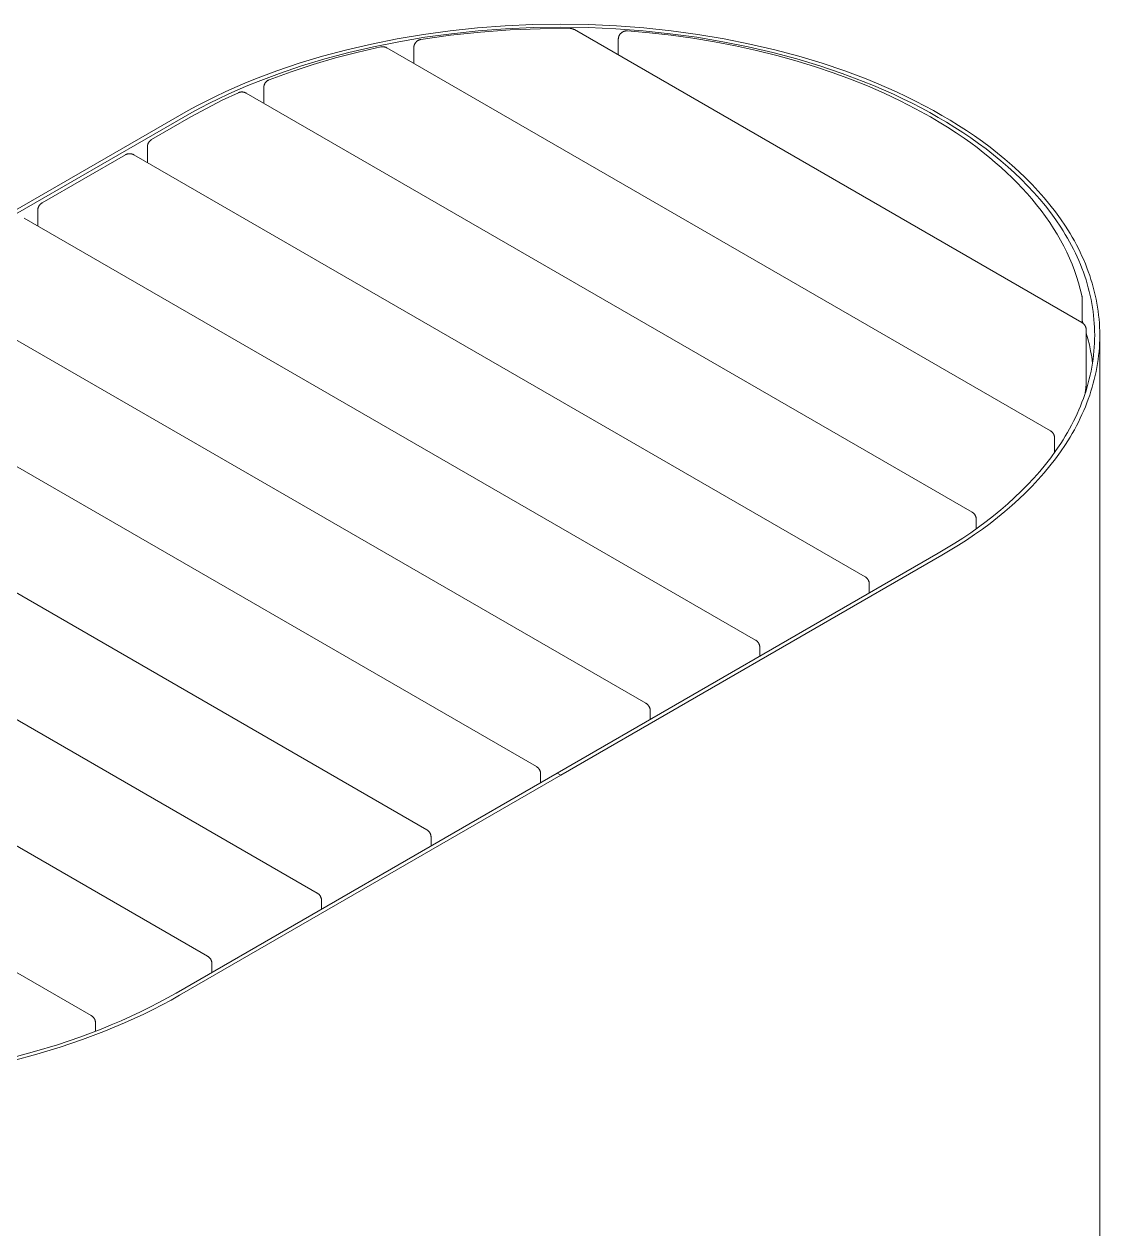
# Model space of a CAD drawing. Header units: millimetres. Extents: x -31 to 4670, y 115 to 3153.
# Drawn here: x 4032 to 4670, y 2278 to 2997 of the extents above; entities that cross this region are included whole.
import ezdxf

# ---------------------------------------------------------------- set-up
doc = ezdxf.new("R2010")
doc.units = ezdxf.units.MM
doc.layers.add('ZANO_R', color=7, linetype='Continuous', lineweight=0)

msp = doc.modelspace()

# ---------------------------------------------------------------- linework, layer by layer
at = {"layer": 'ZANO_R'}
for p, q in [((4284.68, 2993.37), (4268.78, 2991.2)), ((4300.85, 2995.07), (4284.68, 2993.37)), ((4285.3, 2991.67), (4301.31, 2993.36)), ((4317.21, 2996.3), (4300.85, 2995.07)), ((4301.31, 2993.36), (4317.52, 2994.58)), ((4302.55, 2992.65), (4320.31, 2993.95)), ((4333.7, 2997.04), (4317.21, 2996.3)), ((4317.52, 2994.58), (4333.85, 2995.31)), ((4320.31, 2993.95), (4338.1, 2994.65)), ((4350.25, 2997.29), (4333.7, 2997.04)), ((4333.85, 2995.31), (4350.25, 2995.56)), ((4338.1, 2994.65), (4355.9, 2994.75)), ((4366.81, 2997.04), (4350.25, 2997.29)), ((4350.25, 2995.56), (4366.66, 2995.31)), ((4355.9, 2994.75), (4356.07, 2994.75)), ((4356.07, 2994.75), (4356.24, 2994.74)), ((4356.24, 2994.74), (4356.41, 2994.72)), ((4356.41, 2994.72), (4356.58, 2994.7)), ((4356.58, 2994.7), (4356.75, 2994.67)), ((4356.75, 2994.67), (4356.92, 2994.64)), ((4356.92, 2994.64), (4357.08, 2994.6)), ((4357.08, 2994.6), (4357.25, 2994.55)), ((4357.25, 2994.55), (4357.41, 2994.5)), ((4357.41, 2994.5), (4357.57, 2994.45)), ((4357.57, 2994.45), (4357.73, 2994.38)), ((4357.73, 2994.38), (4357.89, 2994.32)), ((4357.89, 2994.32), (4358.05, 2994.24)), ((4358.05, 2994.24), (4358.2, 2994.17)), ((4358.2, 2994.17), (4358.35, 2994.08)), ((4358.35, 2994.08), (4659.7, 2820.09)), ((4366.66, 2995.31), (4382.99, 2994.58)), ((4383.3, 2996.3), (4366.81, 2997.04)), ((4382.99, 2994.58), (4399.2, 2993.36)), ((4399.66, 2995.07), (4383.3, 2996.3)), ((4399.2, 2993.36), (4415.21, 2991.67)), ((4415.83, 2993.37), (4399.66, 2995.07)), ((4431.73, 2991.2), (4415.83, 2993.37)), ((4253.19, 2988.58), (4237.96, 2985.54)), ((4239.02, 2983.92), (4254.1, 2986.93)), ((4268.78, 2991.2), (4253.19, 2988.58)), ((4254.1, 2986.93), (4269.54, 2989.52)), ((4263.92, 2986.16), (4264.02, 2986.3)), ((4264.02, 2986.3), (4264.12, 2986.43)), ((4264.12, 2986.43), (4264.23, 2986.56)), ((4264.23, 2986.56), (4264.34, 2986.69)), ((4264.34, 2986.69), (4264.45, 2986.81)), ((4264.45, 2986.81), (4264.58, 2986.93)), ((4264.58, 2986.93), (4264.7, 2987.04)), ((4264.7, 2987.04), (4264.83, 2987.15)), ((4264.83, 2987.15), (4264.96, 2987.26)), ((4264.96, 2987.26), (4265.09, 2987.36)), ((4265.09, 2987.36), (4265.23, 2987.46)), ((4265.23, 2987.46), (4265.38, 2987.55)), ((4265.38, 2987.55), (4265.52, 2987.64)), ((4265.52, 2987.64), (4265.66, 2987.72)), ((4265.66, 2987.72), (4265.81, 2987.79)), ((4265.81, 2987.79), (4265.96, 2987.86)), ((4265.96, 2987.86), (4266.11, 2987.93)), ((4266.11, 2987.93), (4266.27, 2987.99)), ((4266.27, 2987.99), (4266.42, 2988.04)), ((4266.42, 2988.04), (4266.58, 2988.09)), ((4266.58, 2988.09), (4266.74, 2988.14)), ((4266.74, 2988.14), (4266.9, 2988.18)), ((4266.9, 2988.18), (4267.06, 2988.21)), ((4267.06, 2988.21), (4267.23, 2988.24)), ((4267.23, 2988.24), (4284.85, 2990.74)), ((4269.54, 2989.52), (4285.3, 2991.67)), ((4284.85, 2990.74), (4302.55, 2992.65)), ((4384.42, 2988.5), (4384.43, 2988.67)), ((4384.42, 2988.33), (4384.42, 2988.5)), ((4384.42, 2979.03), (4384.42, 2988.33)), ((4384.43, 2988.67), (4384.44, 2988.84)), ((4384.44, 2988.84), (4384.46, 2989.01)), ((4384.46, 2989.01), (4384.49, 2989.18)), ((4384.49, 2989.18), (4384.52, 2989.34)), ((4384.52, 2989.34), (4384.56, 2989.51)), ((4384.56, 2989.51), (4384.6, 2989.67)), ((4384.6, 2989.67), (4384.65, 2989.83)), ((4384.65, 2989.83), (4384.7, 2989.99)), ((4384.7, 2989.99), (4384.76, 2990.15)), ((4384.76, 2990.15), (4384.82, 2990.31)), ((4384.82, 2990.31), (4384.89, 2990.46)), ((4384.89, 2990.46), (4384.97, 2990.61)), ((4384.97, 2990.61), (4385.05, 2990.76)), ((4385.05, 2990.76), (4385.13, 2990.91)), ((4385.13, 2990.91), (4385.22, 2991.05)), ((4385.22, 2991.05), (4385.31, 2991.19)), ((4385.31, 2991.19), (4385.41, 2991.33)), ((4385.41, 2991.33), (4385.52, 2991.46)), ((4385.52, 2991.46), (4385.62, 2991.59)), ((4385.62, 2991.59), (4385.74, 2991.72)), ((4385.74, 2991.72), (4385.85, 2991.84)), ((4385.85, 2991.84), (4385.97, 2991.96)), ((4385.97, 2991.96), (4386.1, 2992.07)), ((4386.1, 2992.07), (4386.22, 2992.18)), ((4386.22, 2992.18), (4386.36, 2992.29)), ((4386.36, 2992.29), (4386.49, 2992.39)), ((4386.49, 2992.39), (4386.63, 2992.49)), ((4386.63, 2992.49), (4386.77, 2992.58)), ((4386.77, 2992.58), (4386.92, 2992.66)), ((4386.92, 2992.66), (4387.06, 2992.75)), ((4387.06, 2992.75), (4387.21, 2992.82)), ((4387.21, 2992.82), (4387.36, 2992.89)), ((4387.36, 2992.89), (4387.51, 2992.96)), ((4387.51, 2992.96), (4387.67, 2993.02)), ((4387.67, 2993.02), (4387.82, 2993.07)), ((4387.82, 2993.07), (4387.98, 2993.12)), ((4387.98, 2993.12), (4388.14, 2993.17)), ((4388.14, 2993.17), (4388.3, 2993.21)), ((4388.3, 2993.21), (4388.46, 2993.24)), ((4388.46, 2993.24), (4388.63, 2993.27)), ((4388.63, 2993.27), (4388.79, 2993.3)), ((4388.79, 2993.3), (4388.96, 2993.31)), ((4388.96, 2993.31), (4389.12, 2993.33)), ((4389.12, 2993.33), (4389.29, 2993.33)), ((4389.29, 2993.33), (4389.46, 2993.33)), ((4389.46, 2993.33), (4389.62, 2993.33)), ((4389.62, 2993.33), (4389.79, 2993.32)), ((4389.79, 2993.32), (4402.9, 2992.18)), ((4402.9, 2992.18), (4415.89, 2990.72)), ((4415.21, 2991.67), (4430.97, 2989.52)), ((4415.89, 2990.72), (4428.76, 2988.95)), ((4428.76, 2988.95), (4441.48, 2986.86)), ((4430.97, 2989.52), (4446.41, 2986.93)), ((4447.32, 2988.58), (4431.73, 2991.2)), ((4441.48, 2986.86), (4454.03, 2984.45)), ((4446.41, 2986.93), (4461.49, 2983.92)), ((4462.55, 2985.54), (4447.32, 2988.58)), ((4223.16, 2982.09), (4208.82, 2978.26)), ((4210.14, 2976.71), (4224.35, 2980.5)), ((4216.55, 2977.29), (4229.95, 2980.77)), ((4237.96, 2985.54), (4223.16, 2982.09)), ((4224.35, 2980.5), (4239.02, 2983.92)), ((4229.95, 2980.77), (4243.45, 2983.82)), ((4243.45, 2983.82), (4243.62, 2983.86)), ((4243.62, 2983.86), (4243.79, 2983.88)), ((4243.79, 2983.88), (4243.96, 2983.9)), ((4243.96, 2983.9), (4244.14, 2983.92)), ((4244.14, 2983.92), (4244.31, 2983.93)), ((4244.31, 2983.93), (4244.49, 2983.93)), ((4244.49, 2983.93), (4244.66, 2983.93)), ((4244.66, 2983.93), (4244.84, 2983.92)), ((4244.84, 2983.92), (4245.01, 2983.9)), ((4245.01, 2983.9), (4245.18, 2983.88)), ((4245.18, 2983.88), (4245.35, 2983.85)), ((4245.35, 2983.85), (4245.53, 2983.82)), ((4245.53, 2983.82), (4245.7, 2983.78)), ((4245.7, 2983.78), (4245.86, 2983.74)), ((4245.86, 2983.74), (4246.03, 2983.69)), ((4246.03, 2983.69), (4246.2, 2983.63)), ((4246.2, 2983.63), (4246.36, 2983.57)), ((4246.36, 2983.57), (4246.52, 2983.5)), ((4246.52, 2983.5), (4246.68, 2983.42)), ((4246.68, 2983.42), (4246.83, 2983.35)), ((4246.83, 2983.35), (4246.98, 2983.26)), ((4246.98, 2983.26), (4640.96, 2755.8)), ((4263.02, 2983.47), (4263.03, 2983.64)), ((4263.02, 2983.31), (4263.02, 2983.47)), ((4263.02, 2974), (4263.02, 2983.31)), ((4263.03, 2983.64), (4263.05, 2983.81)), ((4263.05, 2983.81), (4263.07, 2983.98)), ((4263.07, 2983.98), (4263.09, 2984.15)), ((4263.09, 2984.15), (4263.12, 2984.31)), ((4263.12, 2984.31), (4263.16, 2984.48)), ((4263.16, 2984.48), (4263.2, 2984.64)), ((4263.2, 2984.64), (4263.25, 2984.8)), ((4263.25, 2984.8), (4263.3, 2984.96)), ((4263.3, 2984.96), (4263.36, 2985.12)), ((4263.36, 2985.12), (4263.43, 2985.28)), ((4263.43, 2985.28), (4263.49, 2985.43)), ((4263.49, 2985.43), (4263.57, 2985.58)), ((4263.57, 2985.58), (4263.65, 2985.73)), ((4263.65, 2985.73), (4263.73, 2985.88)), ((4263.73, 2985.88), (4263.82, 2986.02)), ((4263.82, 2986.02), (4263.92, 2986.16)), ((4454.03, 2984.45), (4466.41, 2981.74)), ((4461.49, 2983.92), (4476.16, 2980.5)), ((4477.35, 2982.09), (4462.55, 2985.54)), ((4466.41, 2981.74), (4478.58, 2978.73)), ((4476.16, 2980.5), (4490.37, 2976.71)), ((4491.69, 2978.26), (4477.35, 2982.09)), ((4194.98, 2974.08), (4181.67, 2969.57)), ((4183.25, 2968.1), (4196.43, 2972.56)), ((4190.13, 2969.04), (4203.27, 2973.38)), ((4208.82, 2978.26), (4194.98, 2974.08)), ((4196.43, 2972.56), (4210.14, 2976.71)), ((4203.27, 2973.38), (4216.55, 2977.29)), ((4478.58, 2978.73), (4490.54, 2975.41)), ((4490.37, 2976.71), (4504.08, 2972.56)), ((4490.54, 2975.41), (4501.4, 2972.07)), ((4505.53, 2974.08), (4491.69, 2978.26)), ((4501.4, 2972.07), (4512, 2968.49)), ((4504.08, 2972.56), (4517.26, 2968.1)), ((4518.84, 2969.57), (4505.53, 2974.08)), ((4168.93, 2964.77), (4162.78, 2962.26)), ((4181.67, 2969.57), (4168.93, 2964.77)), ((4170.63, 2963.34), (4183.25, 2968.1)), ((4177.13, 2964.28), (4190.13, 2969.04)), ((4512, 2968.49), (4522.35, 2964.68)), ((4517.26, 2968.1), (4529.88, 2963.34)), ((4531.58, 2964.77), (4518.84, 2969.57)), ((4522.35, 2964.68), (4532.43, 2960.63)), ((4537.73, 2962.26), (4531.58, 2964.77)), ((4156.78, 2959.69), (4150.93, 2957.07)), ((4152.8, 2955.71), (4158.59, 2958.31)), ((4162.78, 2962.26), (4156.78, 2959.69)), ((4158.59, 2958.31), (4164.54, 2960.86)), ((4164.54, 2960.86), (4170.63, 2963.34)), ((4173.94, 2959.79), (4173.95, 2959.96)), ((4173.94, 2959.62), (4173.94, 2959.79)), ((4173.94, 2950.32), (4173.94, 2959.62)), ((4173.95, 2959.96), (4173.96, 2960.12)), ((4173.96, 2960.12), (4173.98, 2960.29)), ((4173.98, 2960.29), (4174.01, 2960.46)), ((4174.01, 2960.46), (4174.04, 2960.63)), ((4174.04, 2960.63), (4174.08, 2960.79)), ((4174.08, 2960.79), (4174.12, 2960.95)), ((4174.12, 2960.95), (4174.17, 2961.12)), ((4174.17, 2961.12), (4174.22, 2961.28)), ((4174.22, 2961.28), (4174.28, 2961.43)), ((4174.28, 2961.43), (4174.34, 2961.59)), ((4174.34, 2961.59), (4174.41, 2961.74)), ((4174.41, 2961.74), (4174.49, 2961.9)), ((4174.49, 2961.9), (4174.57, 2962.05)), ((4174.57, 2962.05), (4174.65, 2962.19)), ((4174.65, 2962.19), (4174.74, 2962.33)), ((4174.74, 2962.33), (4174.84, 2962.48)), ((4174.84, 2962.48), (4174.93, 2962.61)), ((4174.93, 2962.61), (4175.04, 2962.75)), ((4175.04, 2962.75), (4175.15, 2962.88)), ((4175.15, 2962.88), (4175.26, 2963)), ((4175.26, 2963), (4175.37, 2963.12)), ((4175.37, 2963.12), (4175.49, 2963.24)), ((4175.49, 2963.24), (4175.62, 2963.36)), ((4175.62, 2963.36), (4175.75, 2963.47)), ((4175.75, 2963.47), (4175.88, 2963.57)), ((4175.88, 2963.57), (4176.01, 2963.67)), ((4176.01, 2963.67), (4176.15, 2963.77)), ((4176.15, 2963.77), (4176.29, 2963.86)), ((4176.29, 2963.86), (4176.44, 2963.95)), ((4176.44, 2963.95), (4176.57, 2964.02)), ((4176.57, 2964.02), (4176.71, 2964.09)), ((4176.71, 2964.09), (4176.85, 2964.16)), ((4176.85, 2964.16), (4176.99, 2964.22)), ((4176.99, 2964.22), (4177.13, 2964.28)), ((4529.88, 2963.34), (4535.97, 2960.86)), ((4532.43, 2960.63), (4542.23, 2956.35)), ((4535.97, 2960.86), (4541.92, 2958.31)), ((4543.73, 2959.69), (4537.73, 2962.26)), ((4541.92, 2958.31), (4547.71, 2955.71)), ((4549.58, 2957.07), (4543.73, 2959.69)), ((4139.68, 2951.65), (4134.29, 2948.87)), ((4136.32, 2947.59), (4141.66, 2950.35)), ((4145.23, 2954.39), (4139.68, 2951.65)), ((4139.91, 2947.31), (4149.31, 2952.12)), ((4141.66, 2950.35), (4147.15, 2953.06)), ((4150.93, 2957.07), (4145.23, 2954.39)), ((4147.15, 2953.06), (4152.8, 2955.71)), ((4149.31, 2952.12), (4158.86, 2956.62)), ((4158.86, 2956.62), (4159.01, 2956.68)), ((4159.01, 2956.68), (4159.17, 2956.74)), ((4159.17, 2956.74), (4159.33, 2956.8)), ((4159.33, 2956.8), (4159.49, 2956.85)), ((4159.49, 2956.85), (4159.66, 2956.9)), ((4159.66, 2956.9), (4159.82, 2956.94)), ((4159.82, 2956.94), (4159.99, 2956.97)), ((4159.99, 2956.97), (4160.15, 2957)), ((4160.15, 2957), (4160.32, 2957.02)), ((4160.32, 2957.02), (4160.49, 2957.04)), ((4160.49, 2957.04), (4160.66, 2957.05)), ((4160.66, 2957.05), (4160.83, 2957.06)), ((4160.83, 2957.06), (4161, 2957.06)), ((4161, 2957.06), (4161.17, 2957.05)), ((4161.17, 2957.05), (4161.33, 2957.04)), ((4161.33, 2957.04), (4161.5, 2957.03)), ((4161.5, 2957.03), (4161.67, 2957)), ((4161.67, 2957), (4161.84, 2956.97)), ((4161.84, 2956.97), (4162, 2956.94)), ((4162, 2956.94), (4162.17, 2956.9)), ((4162.17, 2956.9), (4162.33, 2956.86)), ((4162.33, 2956.86), (4162.49, 2956.81)), ((4162.49, 2956.81), (4162.65, 2956.75)), ((4162.65, 2956.75), (4162.81, 2956.69)), ((4162.81, 2956.69), (4162.97, 2956.62)), ((4162.97, 2956.62), (4163.12, 2956.55)), ((4163.12, 2956.55), (4163.27, 2956.47)), ((4163.27, 2956.47), (4163.42, 2956.39)), ((4163.42, 2956.39), (4594.42, 2707.55)), ((4542.23, 2956.35), (4551.74, 2951.85)), ((4547.71, 2955.71), (4553.36, 2953.06)), ((4555.28, 2954.39), (4549.58, 2957.07)), ((4551.74, 2951.85), (4560.94, 2947.13)), ((4553.36, 2953.06), (4558.85, 2950.35)), ((4560.83, 2951.65), (4555.28, 2954.39)), ((4558.85, 2950.35), (4564.19, 2947.59)), ((4566.22, 2948.87), (4560.83, 2951.65)), ((4123.98, 2943.18), (3897.71, 2812.54)), ((4129.06, 2946.04), (4123.98, 2943.18)), ((4126.1, 2941.95), (4131.13, 2944.79)), ((4134.29, 2948.87), (4129.06, 2946.04)), ((4130.67, 2942.2), (4139.91, 2947.31)), ((4131.13, 2944.79), (4136.32, 2947.59)), ((4560.94, 2947.13), (4569.84, 2942.2)), ((4564.19, 2947.59), (4569.38, 2944.79)), ((4571.45, 2946.04), (4566.22, 2948.87)), ((4569.38, 2944.79), (4574.41, 2941.95)), ((4576.53, 2943.18), (4571.45, 2946.04)), ((4581.5, 2940.24), (4576.53, 2943.18)), ((4126.1, 2941.95), (3899.83, 2811.31)), ((4107.34, 2928.73), (4130.67, 2942.2)), ((4569.84, 2942.2), (4574.93, 2939.19)), ((4574.41, 2941.95), (4579.33, 2939.05)), ((4574.93, 2939.19), (4579.95, 2936.08)), ((4579.33, 2939.05), (4584.18, 2936.05)), ((4579.95, 2936.08), (4584.91, 2932.86)), ((4586.39, 2937.22), (4581.5, 2940.24)), ((4584.18, 2936.05), (4588.95, 2932.97)), ((4591.21, 2934.11), (4586.39, 2937.22)), ((4107.05, 2928.55), (4107.19, 2928.64)), ((4107.19, 2928.64), (4107.34, 2928.73)), ((4584.91, 2932.86), (4589.79, 2929.53)), ((4588.95, 2932.97), (4593.64, 2929.8)), ((4589.79, 2929.53), (4593.62, 2926.8)), ((4595.95, 2930.91), (4591.21, 2934.11)), ((4593.64, 2929.8), (4598.24, 2926.54)), ((4600.59, 2927.62), (4595.95, 2930.91)), ((4104.84, 2924.57), (4104.85, 2924.73)), ((4104.84, 2924.4), (4104.84, 2924.57)), ((4104.84, 2915.09), (4104.84, 2924.4)), ((4104.85, 2924.73), (4104.86, 2924.9)), ((4104.86, 2924.9), (4104.88, 2925.07)), ((4104.88, 2925.07), (4104.91, 2925.24)), ((4104.91, 2925.24), (4104.94, 2925.4)), ((4104.94, 2925.4), (4104.98, 2925.57)), ((4104.98, 2925.57), (4105.02, 2925.73)), ((4105.02, 2925.73), (4105.07, 2925.89)), ((4105.07, 2925.89), (4105.12, 2926.05)), ((4105.12, 2926.05), (4105.18, 2926.21)), ((4105.18, 2926.21), (4105.24, 2926.37)), ((4105.24, 2926.37), (4105.31, 2926.52)), ((4105.31, 2926.52), (4105.39, 2926.67)), ((4105.39, 2926.67), (4105.47, 2926.82)), ((4105.47, 2926.82), (4105.55, 2926.97)), ((4105.55, 2926.97), (4105.64, 2927.11)), ((4105.64, 2927.11), (4105.73, 2927.25)), ((4105.73, 2927.25), (4105.83, 2927.39)), ((4105.83, 2927.39), (4105.94, 2927.52)), ((4105.94, 2927.52), (4106.04, 2927.65)), ((4106.04, 2927.65), (4106.16, 2927.78)), ((4106.16, 2927.78), (4106.27, 2927.9)), ((4106.27, 2927.9), (4106.39, 2928.02)), ((4106.39, 2928.02), (4106.52, 2928.13)), ((4106.52, 2928.13), (4106.65, 2928.24)), ((4106.65, 2928.24), (4106.78, 2928.35)), ((4106.78, 2928.35), (4106.91, 2928.45)), ((4106.91, 2928.45), (4107.05, 2928.55)), ((4593.62, 2926.8), (4597.4, 2923.99)), ((4597.4, 2923.99), (4601.13, 2921.11)), ((4598.24, 2926.54), (4602.75, 2923.19)), ((4605.14, 2924.24), (4600.59, 2927.62)), ((4602.75, 2923.19), (4607.16, 2919.76)), ((4609.59, 2920.77), (4605.14, 2924.24)), ((4042.28, 2891.17), (4091.78, 2919.74)), ((4091.78, 2919.74), (4091.93, 2919.83)), ((4091.93, 2919.83), (4092.08, 2919.9)), ((4092.08, 2919.9), (4092.23, 2919.98)), ((4092.23, 2919.98), (4092.39, 2920.04)), ((4092.39, 2920.04), (4092.55, 2920.1)), ((4092.55, 2920.1), (4092.71, 2920.16)), ((4092.71, 2920.16), (4092.87, 2920.21)), ((4092.87, 2920.21), (4093.03, 2920.26)), ((4093.03, 2920.26), (4093.19, 2920.29)), ((4093.19, 2920.29), (4093.36, 2920.33)), ((4093.36, 2920.33), (4093.53, 2920.36)), ((4093.53, 2920.36), (4093.69, 2920.38)), ((4093.69, 2920.38), (4093.86, 2920.4)), ((4093.86, 2920.4), (4094.03, 2920.41)), ((4094.03, 2920.41), (4094.2, 2920.41)), ((4094.2, 2920.41), (4094.37, 2920.41)), ((4094.37, 2920.41), (4094.54, 2920.41)), ((4094.54, 2920.41), (4094.7, 2920.4)), ((4094.7, 2920.4), (4094.87, 2920.38)), ((4094.87, 2920.38), (4095.04, 2920.36)), ((4095.04, 2920.36), (4095.21, 2920.33)), ((4095.21, 2920.33), (4095.37, 2920.29)), ((4095.37, 2920.29), (4095.54, 2920.26)), ((4095.54, 2920.26), (4095.7, 2920.21)), ((4095.7, 2920.21), (4095.86, 2920.16)), ((4095.86, 2920.16), (4096.02, 2920.1)), ((4096.02, 2920.1), (4096.18, 2920.04)), ((4096.18, 2920.04), (4096.33, 2919.98)), ((4096.33, 2919.98), (4096.48, 2919.9)), ((4096.48, 2919.9), (4096.63, 2919.83)), ((4096.63, 2919.83), (4096.78, 2919.74)), ((4096.78, 2919.74), (4530.95, 2669.08)), ((4601.13, 2921.11), (4604.79, 2918.16)), ((4604.79, 2918.16), (4608.24, 2915.26)), ((4607.16, 2919.76), (4611.45, 2916.24)), ((4608.24, 2915.26), (4611.64, 2912.28)), ((4613.92, 2917.22), (4609.59, 2920.77)), ((4611.45, 2916.24), (4615.64, 2912.64)), ((4618.15, 2913.59), (4613.92, 2917.22)), ((4611.64, 2912.28), (4614.97, 2909.24)), ((4614.97, 2909.24), (4618.23, 2906.12)), ((4615.64, 2912.64), (4619.7, 2908.96)), ((4622.25, 2909.87), (4618.15, 2913.59)), ((4619.7, 2908.96), (4623.63, 2905.19)), ((4626.22, 2906.07), (4622.25, 2909.87)), ((4618.23, 2906.12), (4621.27, 2903.06)), ((4621.27, 2903.06), (4624.25, 2899.94)), ((4623.63, 2905.19), (4627.43, 2901.35)), ((4624.25, 2899.94), (4627.15, 2896.75)), ((4630.06, 2902.19), (4626.22, 2906.07)), ((4627.43, 2901.35), (4631.09, 2897.43)), ((4633.75, 2898.23), (4630.06, 2902.19)), ((4627.15, 2896.75), (4629.98, 2893.5)), ((4629.98, 2893.5), (4632.77, 2890.1)), ((4631.09, 2897.43), (4634.61, 2893.43)), ((4637.3, 2894.2), (4633.75, 2898.23)), ((4634.61, 2893.43), (4637.97, 2889.36)), ((4640.7, 2890.09), (4637.3, 2894.2)), ((4039.78, 2886.84), (4039.79, 2887.01)), ((4039.78, 2877.53), (4039.78, 2886.84)), ((4039.79, 2887.01), (4039.8, 2887.17)), ((4039.8, 2887.17), (4039.81, 2887.34)), ((4039.81, 2887.34), (4039.83, 2887.51)), ((4039.83, 2887.51), (4039.86, 2887.68)), ((4039.86, 2887.68), (4039.89, 2887.84)), ((4039.89, 2887.84), (4039.92, 2888.01)), ((4039.92, 2888.01), (4039.97, 2888.17)), ((4039.97, 2888.17), (4040.01, 2888.33)), ((4040.01, 2888.33), (4040.07, 2888.49)), ((4040.07, 2888.49), (4040.13, 2888.65)), ((4040.13, 2888.65), (4040.19, 2888.81)), ((4040.19, 2888.81), (4040.26, 2888.96)), ((4040.26, 2888.96), (4040.33, 2889.11)), ((4040.33, 2889.11), (4040.41, 2889.26)), ((4040.41, 2889.26), (4040.5, 2889.41)), ((4040.5, 2889.41), (4040.59, 2889.55)), ((4040.59, 2889.55), (4040.68, 2889.69)), ((4040.68, 2889.69), (4040.78, 2889.83)), ((4040.78, 2889.83), (4040.88, 2889.96)), ((4040.88, 2889.96), (4040.99, 2890.09)), ((4040.99, 2890.09), (4041.1, 2890.22)), ((4041.1, 2890.22), (4041.22, 2890.34)), ((4041.22, 2890.34), (4041.34, 2890.46)), ((4041.34, 2890.46), (4041.46, 2890.58)), ((4041.46, 2890.58), (4041.59, 2890.69)), ((4041.59, 2890.69), (4041.72, 2890.79)), ((4041.72, 2890.79), (4041.86, 2890.89)), ((4041.86, 2890.89), (4042, 2890.99)), ((4042, 2890.99), (4042.14, 2891.08)), ((4042.14, 2891.08), (4042.28, 2891.17)), ((4632.77, 2890.1), (4635.48, 2886.63)), ((4635.48, 2886.63), (4638.09, 2883.08)), ((4637.97, 2889.36), (4641.18, 2885.23)), ((4643.93, 2885.92), (4640.7, 2890.09)), ((4647, 2881.67), (4643.93, 2885.92)), ((4031.73, 2882.19), (4465.89, 2631.52)), ((4638.09, 2883.08), (4640.6, 2879.47)), ((4640.6, 2879.47), (4642.83, 2876.04)), ((4641.18, 2885.23), (4644.22, 2881.03)), ((4644.22, 2881.03), (4647.1, 2876.76)), ((4649.91, 2877.37), (4647, 2881.67)), ((4642.83, 2876.04), (4644.97, 2872.56)), ((4644.97, 2872.56), (4647.01, 2869.01)), ((4647.1, 2876.76), (4648.47, 2874.61)), ((4648.47, 2874.61), (4649.8, 2872.44)), ((4649.8, 2872.44), (4651.08, 2870.25)), ((4651.29, 2875.19), (4649.91, 2877.37)), ((4652.63, 2873), (4651.29, 2875.19)), ((4653.93, 2870.8), (4652.63, 2873)), ((4647.01, 2869.01), (4648.93, 2865.41)), ((4648.93, 2865.41), (4650.68, 2861.88)), ((4651.08, 2870.25), (4652.32, 2868.05)), ((4652.32, 2868.05), (4653.51, 2865.84)), ((4653.51, 2865.84), (4654.66, 2863.62)), ((4655.18, 2868.58), (4653.93, 2870.8)), ((4656.38, 2866.35), (4655.18, 2868.58)), ((4657.54, 2864.1), (4656.38, 2866.35)), ((4658.65, 2861.85), (4657.54, 2864.1)), ((4650.68, 2861.88), (4652.33, 2858.31)), ((4652.33, 2858.31), (4653.86, 2854.69)), ((4654.66, 2863.62), (4655.76, 2861.38)), ((4655.76, 2861.38), (4656.81, 2859.14)), ((4656.81, 2859.14), (4657.81, 2856.88)), ((4657.81, 2856.88), (4658.77, 2854.61)), ((4659.71, 2859.58), (4658.65, 2861.85)), ((4660.72, 2857.3), (4659.71, 2859.58)), ((4661.69, 2855.01), (4660.72, 2857.3)), ((4653.86, 2854.69), (4655.27, 2851.02)), ((4655.27, 2851.02), (4656.54, 2847.38)), ((4658.77, 2854.61), (4659.67, 2852.33)), ((4659.67, 2852.33), (4660.53, 2850.04)), ((4660.53, 2850.04), (4661.34, 2847.74)), ((4662.6, 2852.7), (4661.69, 2855.01)), ((4663.46, 2850.39), (4662.6, 2852.7)), ((4664.28, 2848.07), (4663.46, 2850.39)), ((3966.67, 2844.63), (4400.84, 2593.96)), ((4656.54, 2847.38), (4657.7, 2843.7)), ((4657.7, 2843.7), (4658.72, 2839.98)), ((4661.34, 2847.74), (4662.09, 2845.43)), ((4662.09, 2845.43), (4662.8, 2843.12)), ((4662.8, 2843.12), (4663.45, 2840.79)), ((4665.04, 2845.74), (4664.28, 2848.07)), ((4665.76, 2843.41), (4665.04, 2845.74)), ((4666.42, 2841.06), (4665.76, 2843.41)), ((4658.72, 2839.98), (4659.63, 2836.23)), ((4659.63, 2836.23), (4659.66, 2836.08)), ((4659.66, 2836.08), (4659.69, 2835.93)), ((4659.69, 2835.93), (4659.71, 2835.77)), ((4659.71, 2835.77), (4659.72, 2835.62)), ((4659.72, 2835.62), (4659.74, 2835.46)), ((4659.74, 2835.46), (4659.74, 2835.3)), ((4659.74, 2835.3), (4659.75, 2835.15)), ((4659.75, 2835.15), (4659.75, 2820.07)), ((4663.45, 2840.79), (4664.06, 2838.46)), ((4664.06, 2838.46), (4664.61, 2836.13)), ((4664.61, 2836.13), (4665.11, 2833.79)), ((4667.03, 2838.71), (4666.42, 2841.06)), ((4667.59, 2836.35), (4667.03, 2838.71)), ((4668.09, 2833.99), (4667.59, 2836.35)), ((4665.11, 2833.79), (4665.56, 2831.44)), ((4665.56, 2831.44), (4665.96, 2829.09)), ((4665.96, 2829.09), (4666.3, 2826.73)), ((4668.54, 2831.62), (4668.09, 2833.99)), ((4668.94, 2829.24), (4668.54, 2831.62)), ((4669.29, 2826.86), (4668.94, 2829.24)), ((4659.75, 2821.38), (4660.38, 2819.62)), ((4666.3, 2826.73), (4666.59, 2824.37)), ((4666.59, 2824.37), (4666.83, 2822.01)), ((4666.83, 2822.01), (4667.02, 2819.64)), ((4669.59, 2824.48), (4669.29, 2826.86)), ((4669.83, 2822.1), (4669.59, 2824.48)), ((4670.01, 2819.71), (4669.83, 2822.1)), ((4659.7, 2820.09), (4659.85, 2820.01)), ((4659.85, 2820.01), (4659.99, 2819.92)), ((4659.99, 2819.92), (4660.13, 2819.82)), ((4660.13, 2819.82), (4660.27, 2819.72)), ((4660.27, 2819.72), (4660.4, 2819.61)), ((4660.4, 2819.61), (4660.53, 2819.5)), ((4660.53, 2819.5), (4660.65, 2819.39)), ((4660.65, 2819.39), (4660.77, 2819.27)), ((4660.77, 2819.27), (4660.89, 2819.15)), ((4660.89, 2819.15), (4661, 2819.02)), ((4661, 2819.02), (4661.11, 2818.89)), ((4661.11, 2818.89), (4661.21, 2818.75)), ((4661.21, 2818.75), (4661.31, 2818.62)), ((4661.31, 2818.62), (4661.4, 2818.48)), ((4661.4, 2818.48), (4661.49, 2818.33)), ((4661.49, 2818.33), (4661.58, 2818.19)), ((4661.58, 2818.19), (4661.66, 2818.04)), ((4661.66, 2818.04), (4661.73, 2817.88)), ((4661.73, 2817.88), (4661.8, 2817.73)), ((4661.8, 2817.73), (4661.87, 2817.57)), ((4661.87, 2817.57), (4661.92, 2817.41)), ((4661.92, 2817.41), (4661.98, 2817.25)), ((4661.98, 2817.25), (4662.02, 2817.09)), ((4662.02, 2817.09), (4662.07, 2816.93)), ((4662.07, 2816.93), (4662.1, 2816.76)), ((4662.1, 2816.76), (4662.13, 2816.6)), ((4662.13, 2816.6), (4662.16, 2816.43)), ((4662.16, 2816.43), (4662.18, 2816.26)), ((4662.18, 2816.26), (4662.19, 2816.09)), ((4662.19, 2816.09), (4662.2, 2815.92)), ((4662.2, 2815.92), (4662.25, 2812.54)), ((4662.25, 2813.87), (4663.23, 2810.36)), ((4667.02, 2819.64), (4667.15, 2817.27)), ((4667.15, 2817.27), (4667.23, 2814.91)), ((4667.23, 2814.91), (4667.25, 2812.54)), ((4670.15, 2817.32), (4670.01, 2819.71)), ((4670.23, 2814.93), (4670.15, 2817.32)), ((4670.25, 2812.54), (4670.23, 2814.93)), ((3901.62, 2807.07), (4335.78, 2556.4)), ((4662.25, 2812.54), (4662.25, 2789.67)), ((4663.23, 2810.36), (4664.09, 2806.82)), ((4664.09, 2806.82), (4664.83, 2803.25)), ((4667.15, 2807.8), (4667.02, 2805.43)), ((4667.23, 2810.17), (4667.15, 2807.8)), ((4667.25, 2812.54), (4667.23, 2810.17)), ((4670.01, 2805.36), (4670.15, 2807.75)), ((4670.15, 2807.75), (4670.23, 2810.14)), ((4670.23, 2810.14), (4670.25, 2812.54)), ((4670.25, 2812.54), (4670.25, 2277.73)), ((4664.83, 2803.25), (4665.46, 2799.65)), ((4665.46, 2799.65), (4665.97, 2796.04)), ((4666.59, 2800.7), (4666.3, 2798.34)), ((4666.83, 2803.07), (4666.59, 2800.7)), ((4667.02, 2805.43), (4666.83, 2803.07)), ((4669.29, 2798.21), (4669.59, 2800.59)), ((4669.59, 2800.59), (4669.83, 2802.98)), ((4669.83, 2802.98), (4670.01, 2805.36)), ((4665.56, 2793.63), (4665.11, 2791.29)), ((4665.96, 2795.99), (4665.56, 2793.63)), ((4666.3, 2798.34), (4665.96, 2795.99)), ((4668.09, 2791.09), (4668.54, 2793.46)), ((4668.54, 2793.46), (4668.94, 2795.83)), ((4668.94, 2795.83), (4669.29, 2798.21)), ((4662.22, 2786.82), (4662.1, 2783.96)), ((4662.25, 2784.95), (4662.2, 2782.28)), ((4662.25, 2789.67), (4662.22, 2786.82)), ((4662.24, 2787.62), (4662.25, 2784.95)), ((4662.25, 2783.14), (4662.25, 2785.59)), ((4664.06, 2786.61), (4663.45, 2784.28)), ((4664.61, 2788.94), (4664.06, 2786.61)), ((4665.11, 2791.29), (4664.61, 2788.94)), ((4666.42, 2784.01), (4667.03, 2786.36)), ((4667.03, 2786.36), (4667.59, 2788.72)), ((4667.59, 2788.72), (4668.09, 2791.09)), ((4662.09, 2779.64), (4661.34, 2777.33)), ((4661.91, 2781.11), (4661.65, 2778.27)), ((4662.1, 2783.96), (4661.91, 2781.11)), ((4662.2, 2782.28), (4662.08, 2779.61)), ((4662.8, 2781.96), (4662.09, 2779.64)), ((4662.21, 2780.01), (4662.25, 2783.14)), ((4663.45, 2784.28), (4662.8, 2781.96)), ((4664.28, 2777), (4665.04, 2779.33)), ((4665.04, 2779.33), (4665.76, 2781.67)), ((4665.76, 2781.67), (4666.42, 2784.01)), ((4658.77, 2770.46), (4657.81, 2768.19)), ((4659.67, 2772.74), (4658.77, 2770.46)), ((4660.53, 2775.03), (4659.67, 2772.74)), ((4661.34, 2777.33), (4660.53, 2775.03)), ((4661.69, 2770.07), (4662.6, 2772.37)), ((4662.6, 2772.37), (4663.46, 2774.68)), ((4663.46, 2774.68), (4664.28, 2777)), ((3836.57, 2769.51), (4270.73, 2518.85)), ((4655.76, 2763.69), (4654.66, 2761.45)), ((4656.81, 2765.94), (4655.76, 2763.69)), ((4657.81, 2768.19), (4656.81, 2765.94)), ((4657.54, 2760.97), (4658.65, 2763.23)), ((4658.65, 2763.23), (4659.71, 2765.5)), ((4659.71, 2765.5), (4660.72, 2767.78)), ((4660.72, 2767.78), (4661.69, 2770.07)), ((4652.32, 2757.02), (4651.08, 2754.82)), ((4653.51, 2759.23), (4652.32, 2757.02)), ((4654.66, 2761.45), (4653.51, 2759.23)), ((4653.93, 2754.27), (4655.18, 2756.49)), ((4655.18, 2756.49), (4656.38, 2758.72)), ((4656.38, 2758.72), (4657.54, 2760.97)), ((4640.96, 2755.8), (4641.1, 2755.71)), ((4641.1, 2755.71), (4641.25, 2755.62)), ((4641.25, 2755.62), (4641.38, 2755.52)), ((4641.38, 2755.52), (4641.52, 2755.42)), ((4641.52, 2755.42), (4641.65, 2755.32)), ((4641.65, 2755.32), (4641.78, 2755.21)), ((4641.78, 2755.21), (4641.9, 2755.09)), ((4641.9, 2755.09), (4642.02, 2754.98)), ((4642.02, 2754.98), (4642.14, 2754.85)), ((4642.14, 2754.85), (4642.25, 2754.73)), ((4642.25, 2754.73), (4642.36, 2754.6)), ((4642.36, 2754.6), (4642.46, 2754.46)), ((4642.46, 2754.46), (4642.56, 2754.33)), ((4642.56, 2754.33), (4642.66, 2754.19)), ((4642.66, 2754.19), (4642.75, 2754.04)), ((4642.75, 2754.04), (4642.83, 2753.9)), ((4642.83, 2753.9), (4642.91, 2753.75)), ((4642.91, 2753.75), (4642.98, 2753.6)), ((4642.98, 2753.6), (4643.05, 2753.44)), ((4643.05, 2753.44), (4643.12, 2753.29)), ((4643.12, 2753.29), (4643.18, 2753.13)), ((4643.18, 2753.13), (4643.23, 2752.97)), ((4643.23, 2752.97), (4643.28, 2752.8)), ((4643.28, 2752.8), (4643.32, 2752.64)), ((4643.32, 2752.64), (4643.36, 2752.48)), ((4643.36, 2752.48), (4643.39, 2752.31)), ((4643.39, 2752.31), (4643.41, 2752.14)), ((4643.41, 2752.14), (4643.43, 2751.98)), ((4643.43, 2751.98), (4643.45, 2751.81)), ((4643.45, 2751.81), (4643.46, 2751.64)), ((4643.46, 2751.64), (4643.46, 2751.47)), ((4643.46, 2751.47), (4643.46, 2742.97)), ((4648.47, 2750.47), (4647.1, 2748.31)), ((4649.8, 2752.64), (4648.47, 2750.47)), ((4651.08, 2754.82), (4649.8, 2752.64)), ((4649.91, 2747.7), (4651.29, 2749.88)), ((4651.29, 2749.88), (4652.63, 2752.07)), ((4652.63, 2752.07), (4653.93, 2754.27)), ((4644.22, 2744.05), (4641.18, 2739.84)), ((4643.93, 2739.16), (4647, 2743.4)), ((4647.1, 2748.31), (4644.22, 2744.05)), ((4647, 2743.4), (4649.91, 2747.7)), ((4637.97, 2735.71), (4634.61, 2731.64)), ((4637.3, 2730.88), (4640.7, 2734.98)), ((4641.18, 2739.84), (4637.97, 2735.71)), ((4640.7, 2734.98), (4643.93, 2739.16)), ((3771.51, 2731.95), (4205.68, 2481.29)), ((4631.09, 2727.65), (4627.43, 2723.73)), ((4634.61, 2731.64), (4631.09, 2727.65)), ((4633.75, 2726.84), (4637.3, 2730.88)), ((4627.43, 2723.73), (4623.63, 2719.88)), ((4626.22, 2719.01), (4630.06, 2722.89)), ((4630.06, 2722.89), (4633.75, 2726.84)), ((4619.7, 2716.12), (4615.64, 2712.43)), ((4618.15, 2711.49), (4622.25, 2715.2)), ((4623.63, 2719.88), (4619.7, 2716.12)), ((4622.25, 2715.2), (4626.22, 2719.01)), ((4594.42, 2707.55), (4594.56, 2707.47)), ((4594.56, 2707.47), (4594.7, 2707.37)), ((4594.7, 2707.37), (4594.84, 2707.28)), ((4594.84, 2707.28), (4594.98, 2707.18)), ((4594.98, 2707.18), (4595.11, 2707.07)), ((4595.11, 2707.07), (4595.24, 2706.96)), ((4595.24, 2706.96), (4595.36, 2706.85)), ((4595.36, 2706.85), (4595.48, 2706.73)), ((4595.48, 2706.73), (4595.6, 2706.61)), ((4595.6, 2706.61), (4595.71, 2706.48)), ((4595.71, 2706.48), (4595.82, 2706.35)), ((4595.82, 2706.35), (4595.92, 2706.22)), ((4595.92, 2706.22), (4596.02, 2706.08)), ((4596.02, 2706.08), (4596.12, 2705.94)), ((4596.12, 2705.94), (4596.2, 2705.8)), ((4596.2, 2705.8), (4596.29, 2705.65)), ((4596.29, 2705.65), (4596.37, 2705.5)), ((4611.45, 2708.83), (4607.16, 2705.31)), ((4609.59, 2704.3), (4613.92, 2707.85)), ((4615.64, 2712.43), (4611.45, 2708.83)), ((4613.92, 2707.85), (4618.15, 2711.49)), ((4598.24, 2698.53), (4593.64, 2695.27)), ((4596.37, 2705.5), (4596.44, 2705.35)), ((4596.44, 2705.35), (4596.51, 2705.19)), ((4596.51, 2705.19), (4596.58, 2705.04)), ((4596.58, 2705.04), (4596.63, 2704.88)), ((4596.63, 2704.88), (4596.69, 2704.72)), ((4596.69, 2704.72), (4596.74, 2704.56)), ((4596.74, 2704.56), (4596.78, 2704.39)), ((4596.78, 2704.39), (4596.81, 2704.23)), ((4596.81, 2704.23), (4596.85, 2704.06)), ((4596.85, 2704.06), (4596.87, 2703.9)), ((4596.87, 2703.9), (4596.89, 2703.73)), ((4596.89, 2703.73), (4596.91, 2703.56)), ((4596.91, 2703.56), (4596.91, 2703.39)), ((4596.91, 2703.39), (4596.92, 2703.22)), ((4596.92, 2703.22), (4596.92, 2697.58)), ((4602.75, 2701.88), (4598.24, 2698.53)), ((4600.59, 2697.45), (4605.14, 2700.83)), ((4607.16, 2705.31), (4602.75, 2701.88)), ((4605.14, 2700.83), (4609.59, 2704.3)), ((3706.46, 2694.39), (4140.62, 2443.73)), ((4588.95, 2692.1), (4584.18, 2689.02)), ((4593.64, 2695.27), (4588.95, 2692.1)), ((4591.21, 2690.96), (4595.95, 2694.16)), ((4595.95, 2694.16), (4600.59, 2697.45)), ((4579.33, 2686.03), (4574.41, 2683.12)), ((4576.53, 2681.9), (4581.5, 2684.83)), ((4584.18, 2689.02), (4579.33, 2686.03)), ((4581.5, 2684.83), (4586.39, 2687.85)), ((4586.39, 2687.85), (4591.21, 2690.96)), ((4574.41, 2683.12), (4348.13, 2552.48)), ((4350.25, 2551.26), (4576.53, 2681.9)), ((4530.95, 2669.08), (4531.09, 2668.99)), ((4531.09, 2668.99), (4531.23, 2668.9)), ((4531.23, 2668.9), (4531.37, 2668.81)), ((4531.37, 2668.81), (4531.51, 2668.7)), ((4531.51, 2668.7), (4531.64, 2668.6)), ((4531.64, 2668.6), (4531.77, 2668.49)), ((4531.77, 2668.49), (4531.89, 2668.37)), ((4531.89, 2668.37), (4532.01, 2668.26)), ((4532.01, 2668.26), (4532.13, 2668.13)), ((4532.13, 2668.13), (4532.24, 2668.01)), ((4532.24, 2668.01), (4532.35, 2667.88)), ((4532.35, 2667.88), (4532.45, 2667.74)), ((4532.45, 2667.74), (4532.55, 2667.61)), ((4532.55, 2667.61), (4532.64, 2667.47)), ((4532.64, 2667.47), (4532.73, 2667.32)), ((4532.73, 2667.32), (4532.82, 2667.18)), ((4532.82, 2667.18), (4532.9, 2667.03)), ((4532.9, 2667.03), (4532.97, 2666.88)), ((4532.97, 2666.88), (4533.04, 2666.72)), ((4533.04, 2666.72), (4533.1, 2666.57)), ((4533.1, 2666.57), (4533.16, 2666.41)), ((4533.16, 2666.41), (4533.22, 2666.25)), ((4533.22, 2666.25), (4533.26, 2666.09)), ((4533.26, 2666.09), (4533.31, 2665.92)), ((4533.31, 2665.92), (4533.34, 2665.76)), ((4533.34, 2665.76), (4533.37, 2665.59)), ((4533.37, 2665.59), (4533.4, 2665.42)), ((4533.4, 2665.42), (4533.42, 2665.26)), ((4533.42, 2665.26), (4533.43, 2665.09)), ((4533.43, 2665.09), (4533.44, 2664.92)), ((4533.44, 2664.92), (4533.45, 2664.75)), ((4533.45, 2664.75), (4533.45, 2659.47)), ((3645.45, 2654.5), (4071.52, 2408.5)), ((4465.89, 2631.52), (4466.04, 2631.43)), ((4466.04, 2631.43), (4466.18, 2631.34)), ((4466.18, 2631.34), (4466.32, 2631.25)), ((4466.32, 2631.25), (4466.45, 2631.15)), ((4466.45, 2631.15), (4466.58, 2631.04)), ((4466.58, 2631.04), (4466.71, 2630.93)), ((4466.71, 2630.93), (4466.84, 2630.82)), ((4466.84, 2630.82), (4466.96, 2630.7)), ((4466.96, 2630.7), (4467.07, 2630.57)), ((4467.07, 2630.57), (4467.19, 2630.45)), ((4467.19, 2630.45), (4467.29, 2630.32)), ((4467.29, 2630.32), (4467.4, 2630.18)), ((4467.4, 2630.18), (4467.5, 2630.05)), ((4467.5, 2630.05), (4467.59, 2629.91)), ((4467.59, 2629.91), (4467.68, 2629.76)), ((4467.68, 2629.76), (4467.76, 2629.62)), ((4467.76, 2629.62), (4467.84, 2629.47)), ((4467.84, 2629.47), (4467.92, 2629.32)), ((4467.92, 2629.32), (4467.99, 2629.16)), ((4467.99, 2629.16), (4468.05, 2629.01)), ((4468.05, 2629.01), (4468.11, 2628.85)), ((4468.11, 2628.85), (4468.16, 2628.69)), ((4468.16, 2628.69), (4468.21, 2628.53)), ((4468.21, 2628.53), (4468.25, 2628.36)), ((4468.25, 2628.36), (4468.29, 2628.2)), ((4468.29, 2628.2), (4468.32, 2628.03)), ((4468.32, 2628.03), (4468.35, 2627.87)), ((4468.35, 2627.87), (4468.37, 2627.7)), ((4468.37, 2627.7), (4468.38, 2627.53)), ((4468.38, 2627.53), (4468.39, 2627.36)), ((4468.39, 2627.36), (4468.39, 2627.19)), ((4468.39, 2627.19), (4468.39, 2621.91)), ((4400.84, 2593.96), (4400.98, 2593.88)), ((4400.98, 2593.88), (4401.12, 2593.78)), ((4401.12, 2593.78), (4401.26, 2593.69)), ((4401.26, 2593.69), (4401.4, 2593.59)), ((4401.4, 2593.59), (4401.53, 2593.48)), ((4401.53, 2593.48), (4401.66, 2593.37)), ((4401.66, 2593.37), (4401.78, 2593.26)), ((4401.78, 2593.26), (4401.9, 2593.14)), ((4401.9, 2593.14), (4402.02, 2593.02)), ((4402.02, 2593.02), (4402.13, 2592.89)), ((4402.13, 2592.89), (4402.24, 2592.76)), ((4402.24, 2592.76), (4402.34, 2592.63)), ((4402.34, 2592.63), (4402.44, 2592.49)), ((4402.44, 2592.49), (4402.54, 2592.35)), ((4402.54, 2592.35), (4402.63, 2592.21)), ((4402.63, 2592.21), (4402.71, 2592.06)), ((4402.71, 2592.06), (4402.79, 2591.91)), ((4402.79, 2591.91), (4402.86, 2591.76)), ((4402.86, 2591.76), (4402.93, 2591.6)), ((4402.93, 2591.6), (4403, 2591.45)), ((4403, 2591.45), (4403.06, 2591.29)), ((4403.06, 2591.29), (4403.11, 2591.13)), ((4403.11, 2591.13), (4403.16, 2590.97)), ((4403.16, 2590.97), (4403.2, 2590.8)), ((4403.2, 2590.8), (4403.24, 2590.64)), ((4403.24, 2590.64), (4403.27, 2590.47)), ((4403.27, 2590.47), (4403.29, 2590.31)), ((4403.29, 2590.31), (4403.31, 2590.14)), ((4403.31, 2590.14), (4403.33, 2589.97)), ((4403.33, 2589.97), (4403.34, 2589.8)), ((4403.34, 2589.8), (4403.34, 2589.63)), ((4403.34, 2589.63), (4403.34, 2584.35)), ((4335.78, 2556.4), (4335.93, 2556.32)), ((4335.93, 2556.32), (4336.07, 2556.23)), ((4336.07, 2556.23), (4336.21, 2556.13)), ((4336.21, 2556.13), (4336.34, 2556.03)), ((4336.34, 2556.03), (4336.48, 2555.92)), ((4336.48, 2555.92), (4336.6, 2555.81)), ((4336.6, 2555.81), (4336.73, 2555.7)), ((4336.73, 2555.7), (4336.85, 2555.58)), ((4336.85, 2555.58), (4336.97, 2555.46)), ((4336.97, 2555.46), (4337.08, 2555.33)), ((4337.08, 2555.33), (4337.19, 2555.2)), ((4337.19, 2555.2), (4337.29, 2555.07)), ((4337.29, 2555.07), (4337.39, 2554.93)), ((4337.39, 2554.93), (4337.48, 2554.79)), ((4337.48, 2554.79), (4337.57, 2554.65)), ((4337.57, 2554.65), (4337.66, 2554.5)), ((4337.66, 2554.5), (4337.74, 2554.35)), ((4121.86, 2421.84), (4348.13, 2552.48)), ((4123.98, 2420.62), (4350.25, 2551.26)), ((4337.74, 2554.35), (4337.81, 2554.2)), ((4337.81, 2554.2), (4337.88, 2554.05)), ((4337.88, 2554.05), (4337.94, 2553.89)), ((4337.94, 2553.89), (4338, 2553.73)), ((4338, 2553.73), (4338.05, 2553.57)), ((4338.05, 2553.57), (4338.1, 2553.41)), ((4338.1, 2553.41), (4338.15, 2553.25)), ((4338.15, 2553.25), (4338.18, 2553.08)), ((4338.18, 2553.08), (4338.21, 2552.91)), ((4338.21, 2552.91), (4338.24, 2552.75)), ((4338.24, 2552.75), (4338.26, 2552.58)), ((4338.26, 2552.58), (4338.27, 2552.41)), ((4338.27, 2552.41), (4338.28, 2552.24)), ((4338.28, 2552.24), (4338.28, 2552.07)), ((4338.28, 2552.07), (4338.28, 2546.8)), ((4350.25, 2551.26), (4348.13, 2552.48)), ((4270.73, 2518.85), (4270.88, 2518.76)), ((4270.88, 2518.76), (4271.02, 2518.67)), ((4271.02, 2518.67), (4271.16, 2518.57)), ((4271.16, 2518.57), (4271.29, 2518.47)), ((4271.29, 2518.47), (4271.42, 2518.36)), ((4271.42, 2518.36), (4271.55, 2518.25)), ((4271.55, 2518.25), (4271.68, 2518.14)), ((4271.68, 2518.14), (4271.8, 2518.02)), ((4271.8, 2518.02), (4271.91, 2517.9)), ((4271.91, 2517.9), (4272.02, 2517.77)), ((4272.02, 2517.77), (4272.13, 2517.64)), ((4272.13, 2517.64), (4272.24, 2517.51)), ((4272.24, 2517.51), (4272.33, 2517.37)), ((4272.33, 2517.37), (4272.43, 2517.23)), ((4272.43, 2517.23), (4272.52, 2517.09)), ((4272.52, 2517.09), (4272.6, 2516.94)), ((4272.6, 2516.94), (4272.68, 2516.79)), ((4272.68, 2516.79), (4272.76, 2516.64)), ((4272.76, 2516.64), (4272.83, 2516.49)), ((4272.83, 2516.49), (4272.89, 2516.33)), ((4272.89, 2516.33), (4272.95, 2516.17)), ((4272.95, 2516.17), (4273, 2516.01)), ((4273, 2516.01), (4273.05, 2515.85)), ((4273.05, 2515.85), (4273.09, 2515.69)), ((4273.09, 2515.69), (4273.13, 2515.52)), ((4273.13, 2515.52), (4273.16, 2515.36)), ((4273.16, 2515.36), (4273.18, 2515.19)), ((4273.18, 2515.19), (4273.2, 2515.02)), ((4273.2, 2515.02), (4273.22, 2514.85)), ((4273.22, 2514.85), (4273.23, 2514.68)), ((4273.23, 2514.68), (4273.23, 2514.51)), ((4273.23, 2514.51), (4273.23, 2509.24)), ((4205.68, 2481.29), (4205.82, 2481.2)), ((4205.82, 2481.2), (4205.96, 2481.11)), ((4205.96, 2481.11), (4206.1, 2481.01)), ((4206.1, 2481.01), (4206.24, 2480.91)), ((4206.24, 2480.91), (4206.37, 2480.8)), ((4206.37, 2480.8), (4206.5, 2480.69)), ((4206.5, 2480.69), (4206.62, 2480.58)), ((4206.62, 2480.58), (4206.74, 2480.46)), ((4206.74, 2480.46), (4206.86, 2480.34)), ((4206.86, 2480.34), (4206.97, 2480.21)), ((4206.97, 2480.21), (4207.08, 2480.08)), ((4207.08, 2480.08), (4207.18, 2479.95)), ((4207.18, 2479.95), (4207.28, 2479.81)), ((4207.28, 2479.81), (4207.37, 2479.67)), ((4207.37, 2479.67), (4207.46, 2479.53)), ((4207.46, 2479.53), (4207.55, 2479.38)), ((4207.55, 2479.38), (4207.63, 2479.23)), ((4207.63, 2479.23), (4207.7, 2479.08)), ((4207.7, 2479.08), (4207.77, 2478.93)), ((4207.77, 2478.93), (4207.84, 2478.77)), ((4207.84, 2478.77), (4207.89, 2478.61)), ((4207.89, 2478.61), (4207.95, 2478.45)), ((4207.95, 2478.45), (4208, 2478.29)), ((4208, 2478.29), (4208.04, 2478.13)), ((4208.04, 2478.13), (4208.07, 2477.96)), ((4208.07, 2477.96), (4208.11, 2477.8)), ((4208.11, 2477.8), (4208.13, 2477.63)), ((4208.13, 2477.63), (4208.15, 2477.46)), ((4208.15, 2477.46), (4208.17, 2477.29)), ((4208.17, 2477.29), (4208.17, 2477.12)), ((4208.17, 2477.12), (4208.18, 2476.96)), ((4208.18, 2476.96), (4208.18, 2471.68)), ((4140.62, 2443.73), (4140.77, 2443.64)), ((4140.77, 2443.64), (4140.91, 2443.55)), ((4140.91, 2443.55), (4141.05, 2443.45)), ((4141.05, 2443.45), (4141.18, 2443.35)), ((4141.18, 2443.35), (4141.32, 2443.25)), ((4141.32, 2443.25), (4141.44, 2443.14)), ((4141.44, 2443.14), (4141.57, 2443.02)), ((4141.57, 2443.02), (4141.69, 2442.9)), ((4141.69, 2442.9), (4141.8, 2442.78)), ((4141.8, 2442.78), (4141.92, 2442.65)), ((4141.92, 2442.65), (4142.02, 2442.52)), ((4142.02, 2442.52), (4142.13, 2442.39)), ((4142.13, 2442.39), (4142.23, 2442.25)), ((4142.23, 2442.25), (4142.32, 2442.11)), ((4142.32, 2442.11), (4142.41, 2441.97)), ((4142.41, 2441.97), (4142.49, 2441.82)), ((4142.49, 2441.82), (4142.57, 2441.67)), ((4142.57, 2441.67), (4142.65, 2441.52)), ((4142.65, 2441.52), (4142.72, 2441.37)), ((4142.72, 2441.37), (4142.78, 2441.21)), ((4142.78, 2441.21), (4142.84, 2441.05)), ((4142.84, 2441.05), (4142.89, 2440.89)), ((4142.89, 2440.89), (4142.94, 2440.73)), ((4142.94, 2440.73), (4142.98, 2440.57)), ((4142.98, 2440.57), (4143.02, 2440.4)), ((4143.02, 2440.4), (4143.05, 2440.24)), ((4143.05, 2440.24), (4143.08, 2440.07)), ((4143.08, 2440.07), (4143.1, 2439.9)), ((4143.1, 2439.9), (4143.11, 2439.73)), ((4143.11, 2439.73), (4143.12, 2439.57)), ((4143.12, 2439.57), (4143.12, 2439.4)), ((4143.12, 2439.4), (4143.12, 2434.12)), ((4116.83, 2419), (4111.64, 2416.2)), ((4113.67, 2414.92), (4118.9, 2417.75)), ((4121.86, 2421.84), (4116.83, 2419)), ((4118.9, 2417.75), (4123.98, 2420.62)), ((4100.81, 2410.74), (4095.17, 2408.08)), ((4106.3, 2413.45), (4100.81, 2410.74)), ((4102.73, 2409.41), (4108.28, 2412.14)), ((4111.64, 2416.2), (4106.3, 2413.45)), ((4108.28, 2412.14), (4113.67, 2414.92)), ((4071.52, 2408.5), (4071.67, 2408.42)), ((4071.67, 2408.42), (4071.81, 2408.33)), ((4071.81, 2408.33), (4071.95, 2408.23)), ((4071.95, 2408.23), (4072.08, 2408.13)), ((4072.08, 2408.13), (4072.21, 2408.02)), ((4072.21, 2408.02), (4072.34, 2407.91)), ((4072.34, 2407.91), (4072.47, 2407.8)), ((4072.47, 2407.8), (4072.59, 2407.68)), ((4072.59, 2407.68), (4072.7, 2407.56)), ((4072.7, 2407.56), (4072.82, 2407.43)), ((4072.82, 2407.43), (4072.92, 2407.3)), ((4072.92, 2407.3), (4073.03, 2407.17)), ((4073.03, 2407.17), (4073.13, 2407.03)), ((4073.13, 2407.03), (4073.22, 2406.89)), ((4073.22, 2406.89), (4073.31, 2406.75)), ((4073.31, 2406.75), (4073.39, 2406.6)), ((4073.39, 2406.6), (4073.47, 2406.45)), ((4073.47, 2406.45), (4073.55, 2406.3)), ((4073.55, 2406.3), (4073.62, 2406.15)), ((4073.62, 2406.15), (4073.68, 2405.99)), ((4073.68, 2405.99), (4073.74, 2405.83)), ((4073.74, 2405.83), (4073.79, 2405.67)), ((4073.79, 2405.67), (4073.84, 2405.51)), ((4073.84, 2405.51), (4073.88, 2405.35)), ((4073.88, 2405.35), (4073.92, 2405.18)), ((4073.92, 2405.18), (4073.95, 2405.02)), ((4073.95, 2405.02), (4073.98, 2404.85)), ((4073.98, 2404.85), (4074, 2404.68)), ((4074, 2404.68), (4074.01, 2404.51)), ((4074.01, 2404.51), (4074.02, 2404.34)), ((4074.02, 2404.34), (4074.02, 2404.17)), ((4074.02, 2404.17), (4074.02, 2399.16)), ((4089.37, 2405.48), (4083.42, 2402.94)), ((4085.18, 2401.53), (4091.18, 2404.1)), ((4095.17, 2408.08), (4089.37, 2405.48)), ((4091.18, 2404.1), (4097.03, 2406.73)), ((4097.03, 2406.73), (4102.73, 2409.41)), ((4077.33, 2400.45), (4064.71, 2395.69)), ((4066.29, 2394.22), (4079.03, 2399.03)), ((4083.42, 2402.94), (4077.33, 2400.45)), ((4079.03, 2399.03), (4085.18, 2401.53)), ((4051.53, 2391.23), (4037.82, 2387.09)), ((4039.15, 2385.53), (4052.99, 2389.71)), ((4064.71, 2395.69), (4051.53, 2391.23)), ((4052.99, 2389.71), (4066.29, 2394.22)), ((4037.82, 2387.09), (4023.61, 2383.29)), ((4024.8, 2381.7), (4039.15, 2385.53))]:
    msp.add_line(p, q, dxfattribs=at)

doc.saveas('drawing.dxf')
